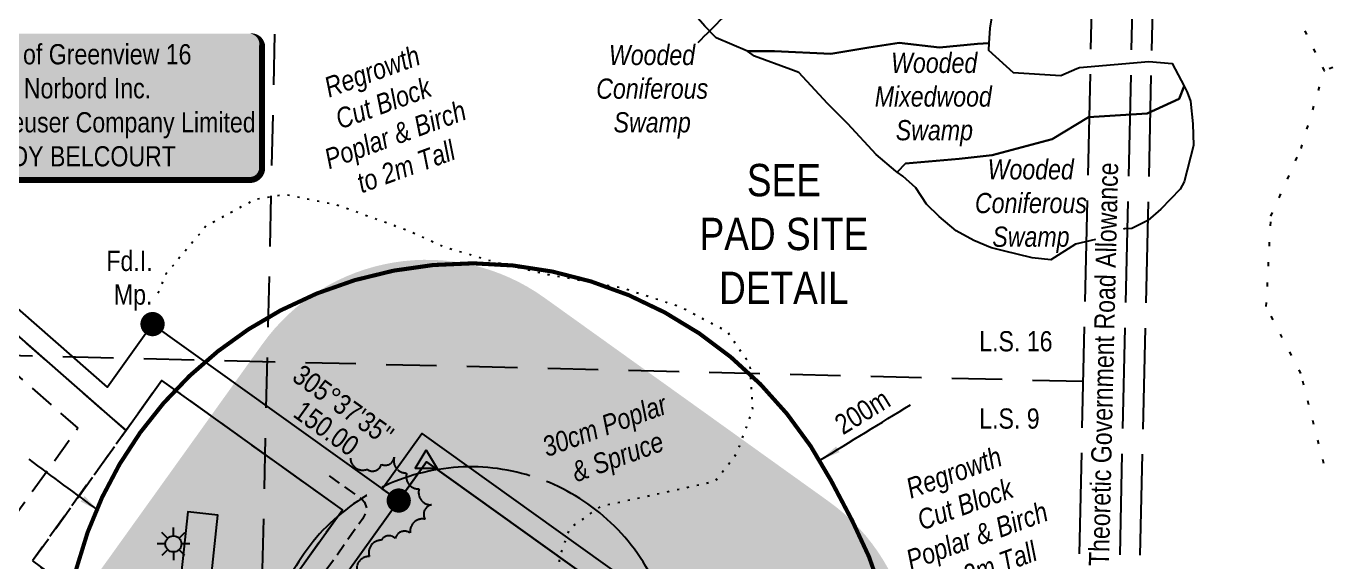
# Model space of a CAD drawing. Extents: x 395514 to 398236, y 6071876 to 6074235.
# Drawn here: x 395907 to 396554, y 6072379 to 6072645 of the extents above; entities that cross this region are included whole.
import ezdxf
from ezdxf.enums import TextEntityAlignment as Align

# ---------------------------------------------------------------- set-up
doc = ezdxf.new("R2010")
doc.units = 0
doc.header["$LTSCALE"] = 5
for name, pattern in [('0', [1, 1, 0]), ('foc-ACCESSROAD', [3.75, 2.5, -1.25]), ('foc-BUFFER', [16.75, 15, -1.75]), ('foc-LSD', [8, 5, -3]), ('foc-TOPO', [1, 0.2, -0.8]), ('foc-UNSURVEYED', [12.5, 10, -2.5]), ('foc-WHEELTRACKS', [2, 0.4, -1.6]), ('UG_PIPE', [1.875, 1.25, -0.625])]:
    doc.linetypes.add(name, pattern=pattern)
for name, color, linetype in [('AS-PIPE-UG', 44, 'UG_PIPE'), ('AUX-BUFFER', 7, 'foc-BUFFER'), ('C-RW', 13, 'Continuous'), ('C-WS', 13, 'foc-ACCESSROAD'), ('C-WS-S', 13, 'Continuous'), ('DETAIL-T', 7, 'Continuous'), ('F-AR', 190, 'foc-ACCESSROAD'), ('F-RW', 190, 'Continuous'), ('L-BD', 7, 'Continuous'), ('L-MON', 1, 'Continuous'), ('L-ROAD-T', 7, 'Continuous'), ('L-SECLBL', 7, 'Continuous'), ('L-SECTION-LSD', 7, 'foc-LSD'), ('L-USEC', 7, 'foc-UNSURVEYED'), ('P-BUFFER-H 30m', 51, 'Continuous'), ('P-PROPOSED', 10, 'Continuous'), ('P-PROPOSED-H', 21, 'Continuous'), ('P-TEMP-BLUE', 146, 'Continuous'), ('T-BUSH', 110, '0'), ('T-BUSH-T', 110, 'Continuous'), ('T-VEGETATION CHANGE', 104, 'foc-TOPO'), ('T-WATER-P3', 160, 'foc-WHEELTRACKS'), ('WETLAND', 143, 'Continuous'), ('WETLAND-T', 146, 'Continuous')]:
    doc.layers.add(name, color=color, linetype=linetype)
doc.layers.add('C-WS-T', color=13, linetype='Continuous', lineweight=9)
doc.layers.add('P-TEMP-BLUE-H', color=7, linetype='Continuous', true_color=0x99e6ff)
doc.styles.add('100L', font='ARIALN.TTF', dxfattribs={"height": 11})
doc.styles.add('80', font='ARIALN.TTF', dxfattribs={"height": 10})
doc.styles.add('80CG', font='ARIALN.TTF', dxfattribs={"height": 10})
doc.styles.add('80L', font='ARIALN.TTF', dxfattribs={"height": 10})
doc.dimstyles.new('CG2011', dxfattribs={"dimscale": 5, "dimtxt": 9, "dimasz": 2, "dimexe": 0.2, "dimexo": 0.0625, "dimgap": 0.5, "dimtad": 0, "dimtih": 1, "dimtoh": 1, "dimzin": 0, "dimdsep": 46, "dimtxsty": '80CG', "dimcen": 0.1, "dimse1": 1, "dimse2": 1, "dimclrd": 256, "dimclrt": 256, "dimaunit": 1, "dimadec": 4, "dimazin": 0, "dimtfac": 0.06, "dimtofl": 0, "dimtmove": 0, "dimatfit": 1, "dimfxl": 0.2, "dimtolj": 1, "dimtzin": 0, "dimlwd": -1, "dimarcsym": 0})
doc.dimstyles.new('Compass 5 000', dxfattribs={"dimscale": 5, "dimtxt": 9, "dimasz": 2, "dimexe": 0.2, "dimexo": 0.0625, "dimgap": 0.5, "dimtad": 0, "dimtih": 1, "dimtoh": 1, "dimzin": 0, "dimdsep": 46, "dimtxsty": '80CG', "dimcen": 0.1, "dimse1": 1, "dimse2": 1, "dimclrd": 256, "dimclrt": 256, "dimaunit": 1, "dimadec": 4, "dimazin": 0, "dimtfac": 0.06, "dimtofl": 0, "dimtmove": 0, "dimatfit": 1, "dimfxl": 0.2, "dimtolj": 1, "dimtzin": 0, "dimlwd": -1, "dimarcsym": 0})

# ---------------------------------------------------------------- blocks, each defined once
blk = doc.blocks.new('fdia')
at = {"color": 255, "const_width": 1}
blk.add_lwpolyline([(-0.5, 0, 1), (0.5, 0, 1)], format="xyb", close=True, dxfattribs=at)
blk = doc.blocks.new('Fdiaa')
blk.add_blockref('fdia', (0, 0))
blk = doc.blocks.new('fdib')
at = {"color": 1, "const_width": 1.6}
blk.add_lwpolyline([(-0.3999999999996362, 0, 0.9999999999999998), (0.3999999999996362, 0, 1)], format="xyb", close=True, dxfattribs=at)
at = {"color": 1}
blk.add_circle((0, 0), 0.8, dxfattribs=at)
blk = doc.blocks.new('Fdibb')
blk.add_blockref('fdib', (0, 0))
blk = doc.blocks.new('fdicc')
for name in ['Fdibb', 'Fdiaa']:
    blk.add_blockref(name, (0, 0))
blk = doc.blocks.new('FDI')
blk.add_blockref('fdicc', (0, 0))
blk = doc.blocks.new('TRIA')
blk.add_hatch(color=255).paths.add_polyline_path([(-0.0414550714867801, 1.521379340009161), (-1.474693147280959, -0.867350786313807), (1.391783004306489, -0.867350786313807)])
blk = doc.blocks.new('TRIAA')
blk.add_blockref('TRIA', (0, 0))
blk = doc.blocks.new('TRIB')
at = {"color": 1}
blk.add_lwpolyline([(-1.121455071486707, -0.6673507863138184), (-0.0414550714867801, 1.132649213686192), (1.038544928513147, -0.6673507863138184)], close=True, dxfattribs=at)
blk = doc.blocks.new('TRIBB')
blk.add_blockref('TRIB', (0, 0))
blk = doc.blocks.new('TRICC')
for name in ['TRIAA', 'TRIBB']:
    blk.add_blockref(name, (0, 0))
blk = doc.blocks.new('plspike')
blk.add_blockref('TRICC', (0, 0))
blk = doc.blocks.new('*U384')
h = blk.add_hatch(color=255)
edge = h.paths.add_edge_path()
edge.add_line((-116.5, -37), (116.5, -37))
edge.add_arc((116.5, -31), 6, 270, 360)
edge.add_line((122.5, -31), (122.5, 29.5))
edge.add_arc((116.5, 29.5), 6, 0, 90)
edge.add_line((116.5, 35.5), (-116.5, 35.5))
edge.add_arc((-116.5, 29.5), 6, 90, 180)
edge.add_line((-122.5, 29.5), (-122.5, -31))
edge.add_arc((-116.5, -31), 6, 180, 270)
at = {"color": 44, "flags": 128}
blk.add_lwpolyline([(-116.5, -37, 3, 3, 0), (116.5, -37, 3, 3, 0.414213562373095), (122.5, -31, 3, 3, 0), (122.5, 29.5, 3, 0, 0.414213562373095), (116.5, 35.5, 0, 0, 0), (-116.5, 35.5, 0, 0, 0.414213562373095), (-122.5, 29.5, 0, 0, 0), (-122.5, -31, 0, 3, 0.414213562373095)], format="xyseb", close=True, dxfattribs=at)
at = {"color": 44, "style": '80'}
blk.add_attdef('ENTER_TEXT_001', (-35.98567530695772, -4.996589358799454), '', height=10, dxfattribs=at)
blk = doc.blocks.new('GAS')
h = blk.add_hatch(color=255)
h.dxf.hatch_style = 1
edge = h.paths.add_edge_path()
edge.add_arc((0, 0), 0.9, 0, 360)
for p, q in [((0, 0.8077887887338874), (0, 1.615577579286764)), ((-0.8077887898725749, 0), (-1.615577579628734, 0)), ((-0.5711929310346023, 0.5711929297831376), (-1.142385862069204, 1.142385861385264)), ((0.5711929310309642, 0.5711929297831376), (1.142385862065566, 1.142385861385264)), ((1.615577579625096, 0), (0.8077887898689368, 0)), ((-0.5711929310346023, -0.5711929316021271), (-1.142385862069204, -1.142385863204253)), ((0, -0.8077887905528768), (0, -1.615577581105753)), ((1.142385862065566, -1.142385863204253), (0.5711929310309642, -0.5711929316021271))]:
    blk.add_line(p, q)
blk.add_circle((0, 0), 0.8000000000000003)

msp = doc.modelspace()

# ---------------------------------------------------------------- hatches: boundary and pattern name
at = {"layer": 'P-BUFFER-H 30m'}
h = msp.add_hatch(color=256, dxfattribs=at)
h.dxf.hatch_style = 1
edge = h.paths.add_edge_path()
edge.add_line((396097.0514498618, 6072119.715478549), (395956.3245244889, 6072220.565604067))
edge.add_arc((396014.553, 6072301.817999993), 99.962528999986, 144.3794632871262, 234.3732146682951, ccw=False)
edge.add_line((395933.2942542193, 6072360.037613856), (396024.4037586414, 6072487.201701134))
edge.add_arc((396105.6625044191, 6072428.982087268), 99.96252899941342, 54.373214665952105, 144.3794632848141, ccw=False)
edge.add_line((396163.8909799333, 6072510.234483192), (396304.6179053064, 6072409.38435768))
edge.add_arc((396246.3894297925, 6072328.131961749), 99.96252900536463, -35.62053671322349, 54.373214668575315, ccw=False)
edge.add_line((396327.6481755761, 6072269.912347884), (396236.5386711539, 6072142.74826062))
edge.add_arc((396155.2799253696, 6072200.967874478), 99.96252900046818, 234.3732146708008, 324.37946329050055, ccw=False)
at = {"layer": 'P-PROPOSED-H'}
h = msp.add_hatch(color=256, dxfattribs=at)
h.dxf.hatch_style = 1
h.paths.add_polyline_path([(396155.279925373, 6072200.967874481), (396014.553, 6072301.818), (396105.6625044222, 6072428.982087272), (396246.3894297953, 6072328.131961754)])
at = {"layer": 'P-TEMP-BLUE-H'}
h = msp.add_hatch(color=256, dxfattribs=at)
h.dxf.hatch_style = 1
h.paths.add_polyline_path([(396190.2116936898, 6072249.72312195), (396246.3894297953, 6072328.131961754), (396105.6625044222, 6072428.982087272), (396091.894, 6072409.76499999), (396083.7694840976, 6072415.588857725), (396103.3592262019, 6072442.930809485), (396260.3366308571, 6072330.434988786), (396198.3375682678, 6072243.901160557)])

# ---------------------------------------------------------------- linework, layer by layer
at = {"layer": 'AS-PIPE-UG', "flags": 128}
msp.add_lwpolyline([(396057.381, 6072422.041), (396070.538, 6072412.619), (396073.724, 6072410.215999991), (396075.008, 6072408.987999991), (396076.234, 6072405.043), (396074.154, 6072400.944), (396074.228, 6072401.036), (396060.441, 6072381.525), (396043.48, 6072357.904), (396023.934, 6072330.12), (396013.797, 6072315.593), (396008.411, 6072308.253), (396005.215, 6072302.769), (396005.53, 6072300.093), (396008.061, 6072297.019), (396018.427, 6072289.513), (396032.909, 6072278.805), (396048.925, 6072266.109999991), (396055.575, 6072261.728), (396067.883, 6072252.705), (396082.22, 6072242.23), (396093.171, 6072234.385), (396107.633, 6072223.699999991), (396119.781, 6072214.79399999), (396130.675, 6072206.874), (396165.565, 6072183.404999991)], dxfattribs=at)
at = {"layer": 'AUX-BUFFER', "color": 251, "linetype": 'foc-BUFFER', "const_width": 2.015876055961444, "flags": 128}
msp.add_lwpolyline([(396316.2709643386, 6072399.896852333), (396305.8492606409, 6072419.658853468, 0.4142135623730949), (396033.5029826415, 6072503.935957831, 0.414213562373095), (395949.2258782783, 6072231.589679829), (395959.647581976, 6072211.827678697, 0.4142135623730951), (396231.9938599753, 6072127.550574333, 0.4142135623730951)], format="xyb", close=True, dxfattribs=at)
at = {"layer": 'AUX-BUFFER', "color": 251, "linetype": 'foc-BUFFER', "flags": 128}
msp.add_lwpolyline([(396048.8034275667, 6072258.844972105, 0.9999999999999999), (396227.1151187479, 6072352.879558924), (396216.6934150502, 6072372.641560058, 0.9999999999999999), (396038.381723869, 6072278.60697324)], format="xyb", close=True, dxfattribs=at)
at = {"layer": 'C-RW', "flags": 128}
msp.add_lwpolyline([(395972.7120317519, 6072294.90980507), (395994.1400121098, 6072324.817437452), (396002.4032287972, 6072402.540459661), (395987.4950937195, 6072404.124778708), (395979.6474990183, 6072330.335039201), (395960.5232198848, 6072303.642747156)], close=True, dxfattribs=at)
at = {"layer": 'C-WS', "flags": 128}
msp.add_lwpolyline([(395910.5897931831, 6072379.838778063), (395999.9594681129, 6072315.776343061), (396064.0010451052, 6072405.160965853), (395974.6313701752, 6072469.223400855)], close=True, dxfattribs=at)
at = {"layer": 'F-AR', "flags": 128}
msp.add_lwpolyline([(395725.5520276812, 6073008.149432457), (395752.4240636709, 6072832.186459276), (395747.468727442, 6072608.171470741), (395933.0496422726, 6072445.513562807), (395882.6968382882, 6072375.234743919), (395972.0665132182, 6072311.172308917), (395983.7104363077, 6072327.424058508), (395910.589793183, 6072379.838778063), (395956.9319731006, 6072444.519856597), (395762.6141859224, 6072614.835455951), (395767.4436415524, 6072833.159782999), (395740.7765968621, 6073007.780435926)], dxfattribs=at)
at = {"layer": 'F-RW', "flags": 128}
msp.add_lwpolyline([(396466.6818212071, 6071965.507637671), (395992.4805592972, 6072305.337820545), (396064.001045105, 6072405.160965853), (395974.648316226, 6072469.211253492), (395956.9423691063, 6072444.510744716), (395762.6141859224, 6072614.835455951), (395767.4436415524, 6072833.159782999), (395740.7765968621, 6073007.780435926)], dxfattribs=at)
at = {"layer": 'L-SECTION-LSD', "flags": 128}
for points in [[(396035.9884509723, 6072880.502539661), (396017.4418683542, 6072076.379873787)], [(396430.5549498427, 6072468.638617864), (395622.8743346023, 6072488.245505738)]]:
    msp.add_lwpolyline(points, dxfattribs=at)
at = {"layer": 'L-USEC', "flags": 128}
for points in [[(396459.8996381481, 6072870.240920976), (396441.4253583876, 6072066.111965774)], [(396469.948376082, 6072870.044526224), (396451.4743773011, 6072065.914735626)]]:
    msp.add_lwpolyline(points, dxfattribs=at)
at = {"layer": 'P-PROPOSED', "flags": 128}
msp.add_lwpolyline([(396155.279925373, 6072200.967874481), (396014.553, 6072301.818), (396105.6625044222, 6072428.982087272), (396246.3894297953, 6072328.131961754), (396155.2799253732, 6072200.967874481)], dxfattribs=at)
at = {"layer": 'P-TEMP-BLUE', "flags": 128}
msp.add_lwpolyline([(396190.2116936898, 6072249.72312195), (396246.3894297953, 6072328.131961754), (396105.6625044222, 6072428.982087272), (396091.894, 6072409.76499999), (396083.7694840976, 6072415.588857725), (396103.3592262019, 6072442.930809485), (396260.3366308571, 6072330.434988786), (396198.3375682678, 6072243.901160557)], close=True, dxfattribs=at)
at = {"layer": 'T-BUSH', "flags": 128}
msp.add_lwpolyline([(396067.9607683002, 6072430.820889402, 0.52056705), (396076.2303996627, 6072425.204995069, 0.52056705), (396083.3515445549, 6072427.695375032, 0.52056705), (396089.6745218593, 6072431.273935574, 0.52056705), (396095.8270270209, 6072423.395372743, 0.52056705), (396101.9795321824, 6072415.516809905, 0.52056705), (396108.132037344, 6072407.638247081, 0.52056705), (396104.900080723, 6072400.514598045, 0.52056705), (396097.5672901529, 6072393.72083219, 0.52056705), (396090.1374782439, 6072390.970559012, 0.52056705), (396083.3314779641, 6072390.117825017, 0.52056705), (396077.3549736736, 6072382.104931134, 0.52056705), (396071.3784693831, 6072374.092037243, 0.52056705), (396065.4019650926, 6072366.079143345, 0.52056705), (396059.4254608021, 6072358.066249461, 0.52056705), (396053.4489565116, 6072350.053355571, 0.52056705), (396047.4724522211, 6072342.040461679, 0.52056705), (396041.4959479306, 6072334.027567789, 0.52056705), (396035.5194436401, 6072326.014673891, 0.52056705), (396040.2249216042, 6072319.852323233, 0.52056705), (396048.5485528052, 6072314.31678029, 0.52056705), (396056.872184006, 6072308.781237341, 0.52056705), (396065.1958152069, 6072303.245694404, 0.52056705), (396073.5194464079, 6072297.710151462, 0.52056705), (396081.8430776088, 6072292.174608518, 0.52056705), (396090.1667088097, 6072286.639065576, 0.52056705), (396098.4903400106, 6072281.103522633, 0.52056705), (396105.2397773085, 6072275.291200886, 0.52056705), (396099.3035169812, 6072267.248447293, 0.52056705), (396093.3672566538, 6072259.205693699, 0.52056705), (396090.4094394796, 6072251.616427292, 0.52056705), (396098.4703395339, 6072245.704831715, 0.52056705), (396106.5312395883, 6072239.793236131, 0.52056705), (396114.5921396427, 6072233.881640546, 0.52056705), (396122.6530396972, 6072227.970044962, 0.52056705), (396130.7139397516, 6072222.058449371, 0.52056705), (396138.774839806, 6072216.146853792, 0.52056705), (396146.8357398604, 6072210.235258201, 0.52056705), (396154.8966399148, 6072204.323662624, 0.52056705), (396162.9575399696, 6072198.41206704, 0.52056705), (396170.8258033846, 6072194.225888583, 0.52056705), (396177.7382466599, 6072199.26691907, 0.52056705), (396186.1309100611, 6072193.836608483, 0.52056705), (396194.5235734622, 6072188.406297895, 0.52056705), (396202.9162368633, 6072182.975987308, 0.52056705), (396211.3089002644, 6072177.54567672, 0.52056705), (396210.6818820884, 6072170.335044533, 0.52056705), (396204.9819502819, 6072162.12311117, 0.52056705), (396203.4442537053, 6072154.666122945, 0.52056705), (396211.6651657189, 6072148.979148548, 0.52056705), (396219.8860777317, 6072143.292174158, 0.52056705), (396228.1069897449, 6072137.605199776, 0.52056705), (396237.091092317, 6072131.390273602, 0.52056705)], format="xyb", dxfattribs=at)
at = {"layer": 'T-VEGETATION CHANGE', "flags": 128}
msp.add_lwpolyline([(396144.1616414763, 6072214.51562544), (396177.9268747136, 6072249.558522412), (396201.3028021684, 6072282.870900768), (396208.2289989863, 6072303.204427955), (396210.8263254319, 6072320.509560875), (396208.6618902457, 6072336.084181094), (396197.8397037594, 6072349.495657479), (396180.0913098997, 6072359.446108464), (396171.866449859, 6072367.666046744), (396171.4335585996, 6072381.510148352), (396176.6282114908, 6072396.219512216), (396192.2121596088, 6072407.035219556), (396248.4961510631, 6072419.319972753), (396259.3183375494, 6072433.16407436), (396267.1103168862, 6072454.795489031), (396265.8116536634, 6072476.859534835), (396254.5565759176, 6072493.299411404), (396231.6135397222, 6072505.413000306), (396202.6100681167, 6072514.930826074), (396166.2475084339, 6072521.420251658), (396140.2742545334, 6072527.47704611), (396114.3010111885, 6072535.264353257), (396096.1197260693, 6072543.484291546), (396069.7135914649, 6072553.002117309), (396061.0558401648, 6072556.030511581), (396035.5154669682, 6072561.222049683), (396020.3644101096, 6072558.626280633), (395996.5555913953, 6072545.647435375), (395976.6427623494, 6072521.852876876), (395972.3138919771, 6072511.469800673)], dxfattribs=at)
at = {"layer": 'T-WATER-P3'}
for points in [[(396550.0749920699, 6072622.560354107), (396533.582888232, 6072656.506207515), (396513.5746944416, 6072684.599129115), (396503.9808765525, 6072724.616400977), (396504.9425966879, 6072767.243919371), (396479.8527432828, 6072793.3171118), (396422.6207673167, 6072838.442772752), (396302.987660492, 6072920.034002257), (396228.8025050937, 6072995.952195116)], [(396549.7204177552, 6072428.102294159), (396538.3769799538, 6072472.634987787), (396521.2737666052, 6072505.763960328), (396523.5926014995, 6072550.555059776), (396538.4636523761, 6072583.969987893), (396550.0749920699, 6072622.560354107)], [(396554.22000913, 6072624.197387396), (396550.0749920699, 6072622.560354107)]]:
    msp.add_lwpolyline(points, dxfattribs=at)
at = {"layer": 'WETLAND'}
for points in [[(396386.1471028121, 6072653.608373942), (396384.4782028128, 6072643.594473941), (396383.9910028116, 6072636.225973936), (396378.324102813, 6072635.821273934), (396359.5762028158, 6072634.006873917), (396339.6188028169, 6072636.425973902), (396324.4996028175, 6072634.006873886), (396305.7517028214, 6072630.98307387), (396277.932302825, 6072632.192573846), (396264.4568028268, 6072632.192573831), (396249.0520028257, 6072638.825973821), (396243.3298028297, 6072644.548173811), (396234.5605028281, 6072654.751173804)], [(396436.7700992146, 6072538.92816747), (396426.9085028082, 6072536.722273978), (396414.7050028096, 6072528.944773969), (396405.3929028093, 6072529.85557396), (396391.2137028115, 6072533.307373952), (396385.2507028133, 6072534.891173941), (396384.829102813, 6072535.068673942), (396376.5529028124, 6072538.553373937), (396367.7025028133, 6072543.283773931), (396359.3099028138, 6072550.303073916), (396353.0536028165, 6072556.559373914), (396347.884002815, 6072564.641573912), (396341.4595028177, 6072570.262973902), (396338.5808028193, 6072572.3356739), (396342.6427028171, 6072576.553773904), (396369.2526028132, 6072578.972873927), (396385.5813028117, 6072580.787173943), (396415.215102809, 6072588.649173968), (396433.3582028064, 6072599.535073985), (396462.3871028018, 6072601.349374007), (396478.111102801, 6072608.606574024), (396480.6046028028, 6072614.840274025), (396482.1618028014, 6072611.897174027), (396483.7914028027, 6072607.415974026), (396484.8681028022, 6072596.289274029), (396485.2271028036, 6072585.521574032), (396480.5610028035, 6072567.57527403), (396478.6550028031, 6072563.974974022), (396469.1195028053, 6072553.946174015), (396462.6820028046, 6072548.462374011), (396454.6953028039, 6072544.371674006), (396451.0182028061, 6072544.199274001), (396450.5682775183, 6072544.023695768)]]:
    msp.add_lwpolyline(points, dxfattribs=at)
msp.add_lwpolyline([(396339.618833719, 6072636.426003006), (396359.5762415198, 6072634.00692329), (396378.3241094527, 6072635.821233105), (396383.9910177623, 6072636.226012269), (396383.7629028127, 6072632.775873941), (396396.0567028095, 6072621.59967395), (396419.5268028103, 6072620.109473973), (396427.5818028086, 6072623.653673977), (396428.8404028073, 6072624.207473981), (396463.1141028047, 6072627.187774012), (396474.662902805, 6072626.070174021), (396480.6046203444, 6072614.840265405), (396478.1111484586, 6072608.60658619), (396462.3871301929, 6072601.34934698), (396433.3581733902, 6072599.535037152), (396415.2150753883, 6072588.649178331), (396385.5813486535, 6072580.787169174), (396369.252560452, 6072578.972859358), (396342.6426833834, 6072576.553779598), (396338.5807701666, 6072572.335638799), (396337.940302818, 6072572.796773901), (396328.2542028187, 6072580.99267389), (396314.0977028204, 6072596.266873878), (396304.0391028231, 6072606.325473869), (396289.8825028248, 6072621.599673852), (396285.8934028231, 6072623.087173851), (396267.9026028246, 6072629.795573836), (396264.4568522423, 6072632.192613427), (396277.9323005143, 6072632.192613415), (396305.751717449, 6072630.983073572), (396324.4995853822, 6072634.006923262), (396339.618833719, 6072636.426003006)], close=True, dxfattribs=at)

# ---------------------------------------------------------------- block references
at = {"layer": 'C-WS-S', "xscale": 4.99812645, "yscale": 4.99812645, "zscale": 4.99812645}
msp.add_blockref('GAS', (395980.3591910031, 6072388.29220126), dxfattribs=at)
at = {"layer": 'L-MON', "xscale": 5, "yscale": 5, "zscale": 5}
for name, p in [('FDI', (395970.047, 6072497.108)), ('plspike', (396105.671, 6072428.976)), ('FDI', (396091.894, 6072409.76499999))]:
    msp.add_blockref(name, p, dxfattribs=at)
at = {"layer": 'L-SECLBL'}
ref = msp.add_blockref('*U384', (395901.8186105029, 6072605.445758796), dxfattribs=dict(at, xscale=0.99962529, yscale=0.99962529, zscale=0.99962529))
ref.add_attrib('ENTER_TEXT_001', 'CLR220042 M.D. of Greenview 16', (395814.2968478167, 6072625.700785562), dxfattribs={"layer": '0', "color": 44, "height": 9.9962529, "style": '80'})
ref.add_attrib('ENTER_TEXT_002', 'DTLG910005 Norbord Inc.', (395834.4052719655, 6072608.863077176), dxfattribs={"layer": '0', "color": 44, "height": 9.9962529, "style": '80'})
ref.add_attrib('ENTER_TEXT_003', 'FMA6900016 Weyerhaeuser Company Limited', (395782.4090738148, 6072592.025368789), dxfattribs={"layer": '0', "color": 44, "height": 9.9962529, "style": '80'})
ref.add_attrib('ENTER_TEXT_004', 'TPA 1483 RANDY BELCOURT', (395821.9270026565, 6072575.187660403), dxfattribs={"layer": '0', "color": 44, "height": 9.9962529, "style": '80'})

# ---------------------------------------------------------------- texts
at = {"layer": 'AUX-BUFFER', "insert": (396306.530953491, 6072450.540548335), "char_height": 9.996252899999998, "attachment_point": 1, "rotation": 31.505170394103967, "style": '80L'}
msp.add_mtext_dynamic_manual_height_columns('200m', width=6.846909600560616, gutter_width=45, heights=[0], dxfattribs=at)
at = {"layer": 'DETAIL-T', "color": 3, "insert": (396282.5131348269, 6072541.729825608), "char_height": 15.99400464, "width": 96.45442998554059, "attachment_point": 5, "style": '80CG'}
msp.add_mtext('SEE\\PPAD SITE\\PDETAIL', dxfattribs=at)
at = {"layer": 'L-BD', "style": '80L'}
for s, p in [("305°37'35''", (396064.4599798736, 6072457.099883132)), ('150.00', (396056.160982838, 6072445.522448291))]:
    msp.add_text(s, height=9.9962529, rotation=324.3660999999874, dxfattribs=at).set_placement(p, align=Align.MIDDLE)
at = {"layer": 'L-MON', "insert": (395946.1172235063, 6072533.393534861), "char_height": 9.9962529, "attachment_point": 1, "style": '80L'}
msp.add_mtext_dynamic_manual_height_columns('\\pi1.0697;Fd.I.\\P\\pi4.7859;Mp.', width=22.04406548431105, gutter_width=50, heights=[0], dxfattribs=at)
at = {"layer": 'L-ROAD-T', "style": '80L'}
msp.add_text('Theoretic Government Road Allowance', height=9.9962529, rotation=88.68390252494065, dxfattribs=at).set_placement((396440.685985556, 6072477.245934737), align=Align.MIDDLE_CENTER)
at = {"layer": 'T-BUSH-T', "char_height": 9.996252900000021, "attachment_point": 1, "rotation": 19.999999999999975, "style": '80L'}
for s, insert in [('\\pi14.043;{\\fArial Narrow|b0|i1|c0|p34;Regrowth\\P\\pi13.835;Cut Block\\P\\pi1.9469;Poplar & Birch \\P\\pi13.038;to 2m Tall}', (396040.7826635238, 6072613.749041251)), ('\\pi5.796;{\\fArial Narrow|b0|i1|c0|p34;30cm Poplar\\P\\pi15.165;& Spruce}', (396156.3908956267, 6072438.609564357)), ('\\pi14.043;{\\fArial Narrow|b0|i1|c0|p34;Regrowth\\P\\pi13.835;Cut Block\\P\\pi1.9469;Poplar & Birch \\P\\pi13.038;to 2m Tall}', (396328.721168565, 6072415.202614486))]:
    msp.add_mtext_dynamic_manual_height_columns(s, width=76.24721058289765, gutter_width=50, heights=[0], dxfattribs=dict(at, insert=insert))
at = {"layer": 'WETLAND-T', "char_height": 10, "attachment_point": 1, "style": '80L'}
for s, width, insert in [('\\pi6.8372;{\\fArial Narrow|b0|i1|c0|p34;Wooded\\P\\pi0.56842;Coniferous\\P\\pi9.1666;Swamp}', 55.46834924965894, (396189.0726221944, 6072635.340747381)), ('\\pi9.0798;{\\fArial Narrow|b0|i1|c0|p34;Wooded\\P\\pi1.0034;Mixedwood\\P\\pi11.409;Swamp}', 59.95358140071419, (396326.4943811827, 6072631.452759357)), ('\\pi6.8372;{\\fArial Narrow|b0|i1|c0|p34;Wooded\\P\\pi0.56842;Coniferous\\P\\pi9.1666;Swamp}', 55.46834924965894, (396376.529146851, 6072578.717504621))]:
    msp.add_mtext_dynamic_manual_height_columns(s, width=width, gutter_width=50, heights=[0], dxfattribs=dict(at, insert=insert))

# ---------------------------------------------------------------- leaders
at = {"layer": 'AUX-BUFFER', "path_type": 1}
msp.add_leader([(396300.6769838664, 6072429.879754014), (396345.1453918706, 6072457.135549566)], dimstyle='CG2011', override={"dimasz": 2, "dimgap": 0.5, "dimtad": 0}, dxfattribs=at)
at = {"layer": 'C-WS-T', "path_type": 1}
msp.add_leader([(395943.4813309473, 6072404.658519432), (395908.9299592301, 6072430.181364929)], dimstyle='Compass 5 000', override={"dimgap": 0.5, "dimtad": 0}, dxfattribs=at)
at = {"layer": 'WETLAND-T', "path_type": 1}
msp.add_leader([(396264.6605929584, 6072661.123744007), (396239.8452860096, 6072636.323305149)], dimstyle='Compass 5 000', override={"dimgap": 0.5, "dimtad": 0}, dxfattribs=at)

# ---------------------------------------------------------------- next in the draw order: texts
at = {"layer": 'L-SECTION-LSD', "char_height": 9.9962529, "attachment_point": 1, "style": '100L', "bg_fill": 3, "box_fill_scale": 1.5, "bg_fill_color": 256, "bg_fill_transparency": 0}
for s, width, insert in [('L.S. 16', 36.94143658023826, (396379.180523955, 6072493.627023905)), ('L.S. 9', 30.52728100911002, (396379.180523955, 6072455.356658034))]:
    msp.add_mtext_dynamic_manual_height_columns(s, width=width, gutter_width=55, heights=[0], dxfattribs=dict(at, insert=insert))

# ---------------------------------------------------------------- next in the draw order: linework, layer by layer
at = {"layer": 'F-RW', "flags": 128}
msp.add_lwpolyline([(396484.4436655267, 6071965.076950099), (396014.553, 6072301.818), (396091.894, 6072409.76499999), (395970.0470000005, 6072497.108), (395947.6871919996, 6072465.915167992), (395772.7111582429, 6072619.278112751), (395777.4566934734, 6072833.808665493), (395750.9263096494, 6073007.534438235)], dxfattribs=at)
at = {"layer": 'L-USEC', "flags": 128}
msp.add_lwpolyline([(396439.7924830655, 6072870.702868287), (396421.3182033051, 6072066.573913083)], dxfattribs=at)

doc.saveas('drawing.dxf')
